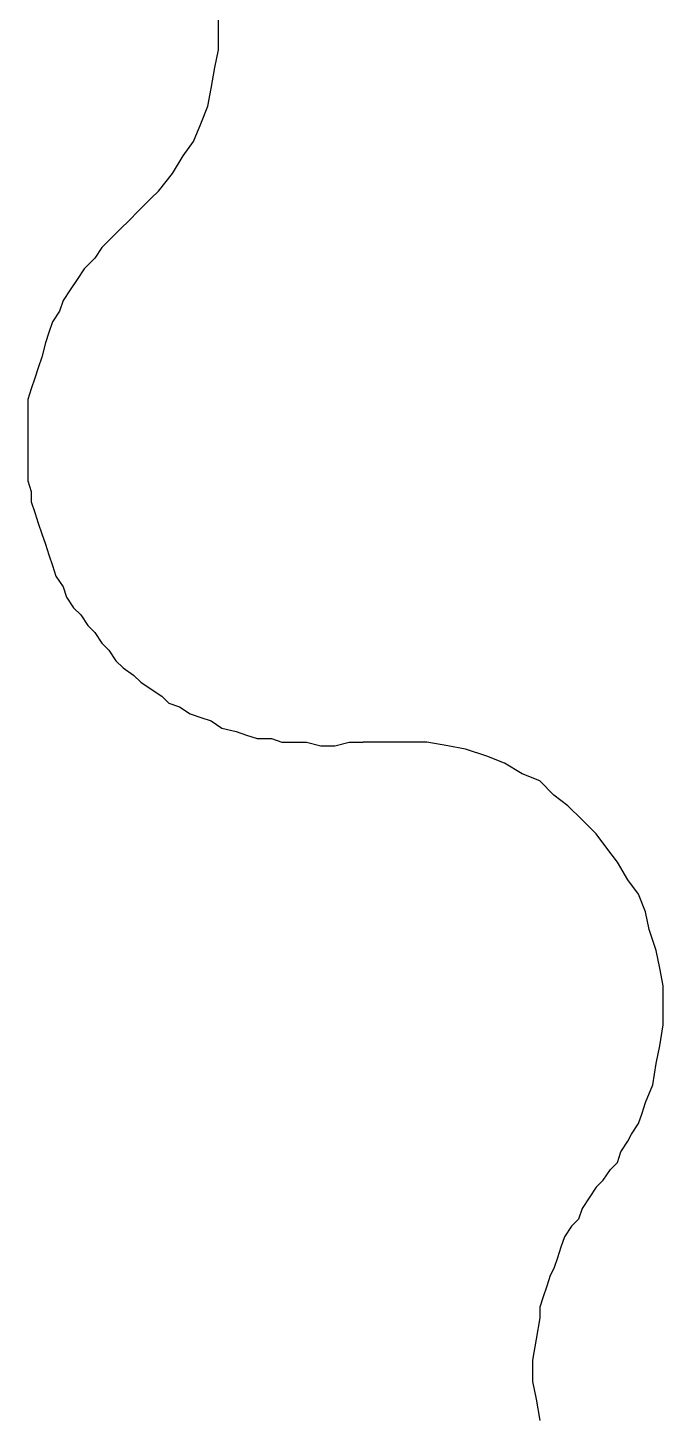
# Model space of a CAD drawing. Extents: x -1063 to 1100, y -467 to 441.
# Drawn here: x 991.6 to 1021.6, y -192.1 to -126.7 of the extents above; entities that cross this region are included whole.
import ezdxf

# ---------------------------------------------------------------- set-up
doc = ezdxf.new("R2010")
doc.units = 0
doc.layers.add('P', color=250, linetype='CONTINUOUS')

msp = doc.modelspace()

# ---------------------------------------------------------------- linework, layer by layer
at = {"layer": 'P', "color": 0, "linetype": 'CONTINUOUS'}
for points in [[(996.465, -135.751), (996.798, -135.417), (997.132, -135.084), (997.465, -134.751), (997.798, -134.417), (998.465, -133.584), (998.965, -132.751), (999.465, -132.084), (999.798, -131.251), (1000.132, -130.417), (1000.298, -129.584), (1000.465, -128.584), (1000.632, -127.751), (1000.632, -126.917), (1000.632, -126.084)], [(996.465, -135.751), (995.965, -136.251), (995.465, -136.751), (995.132, -137.084), (994.798, -137.584), (994.298, -138.084), (993.965, -138.584), (993.632, -139.084), (993.298, -139.584), (993.132, -140.084), (992.798, -140.584), (992.632, -141.084), (992.465, -141.584), (992.298, -142.251), (992.132, -142.751), (991.965, -143.251), (991.798, -143.751), (991.632, -144.251), (991.632, -144.917), (991.632, -145.417), (991.632, -145.917), (991.632, -146.417), (991.632, -146.917), (991.632, -147.584), (991.632, -148.084), (991.798, -148.584), (991.798, -149.084), (991.965, -149.584), (992.132, -150.084), (992.298, -150.584), (992.465, -151.084), (992.632, -151.584), (992.798, -152.084), (992.965, -152.584), (993.298, -153.084), (993.465, -153.584), (993.798, -154.084), (994.132, -154.417), (994.465, -154.917), (994.798, -155.251), (995.132, -155.751), (995.465, -156.084), (995.798, -156.584), (996.132, -156.917), (996.632, -157.251), (996.965, -157.584), (997.465, -157.917), (997.965, -158.251), (998.298, -158.584), (998.798, -158.751), (999.298, -159.084), (999.798, -159.251), (1000.298, -159.417), (1000.798, -159.751), (1001.465, -159.917), (1001.965, -160.084), (1002.465, -160.251), (1003.132, -160.251), (1003.632, -160.417), (1004.298, -160.417), (1004.798, -160.417), (1005.465, -160.584), (1006.132, -160.584), (1006.798, -160.417), (1007.465, -160.417)], [(1018.798, -181.084), (1019.132, -180.584), (1019.465, -180.251), (1019.632, -179.751), (1019.965, -179.251), (1020.132, -178.917), (1020.465, -178.417), (1020.632, -177.917), (1020.798, -177.417), (1021.132, -176.584), (1021.298, -175.584), (1021.465, -174.751), (1021.632, -173.751), (1021.632, -172.917), (1021.632, -171.917), (1021.465, -171.084), (1021.298, -170.251), (1020.965, -169.251), (1020.798, -168.417), (1020.465, -167.584), (1019.965, -166.917), (1019.465, -166.084), (1018.965, -165.417), (1018.465, -164.751), (1017.798, -164.084), (1017.132, -163.417), (1016.465, -162.917), (1015.798, -162.251), (1014.965, -161.917), (1014.132, -161.417), (1013.298, -161.084), (1012.298, -160.751), (1011.465, -160.584), (1010.465, -160.417), (1009.965, -160.417), (1009.465, -160.417), (1008.965, -160.417), (1008.465, -160.417), (1007.965, -160.417), (1007.465, -160.417)], [(1018.798, -181.084), (1018.465, -181.417), (1018.132, -181.917), (1017.798, -182.417), (1017.632, -182.917), (1017.298, -183.251), (1016.965, -183.751), (1016.798, -184.251), (1016.632, -184.751), (1016.465, -185.251), (1016.298, -185.584), (1016.132, -186.084), (1015.965, -186.584), (1015.798, -187.084), (1015.798, -187.584), (1015.632, -188.584), (1015.465, -189.584), (1015.465, -190.584), (1015.632, -191.417), (1015.798, -192.417)]]:
    msp.add_lwpolyline(points, dxfattribs=at)

doc.saveas('drawing.dxf')
